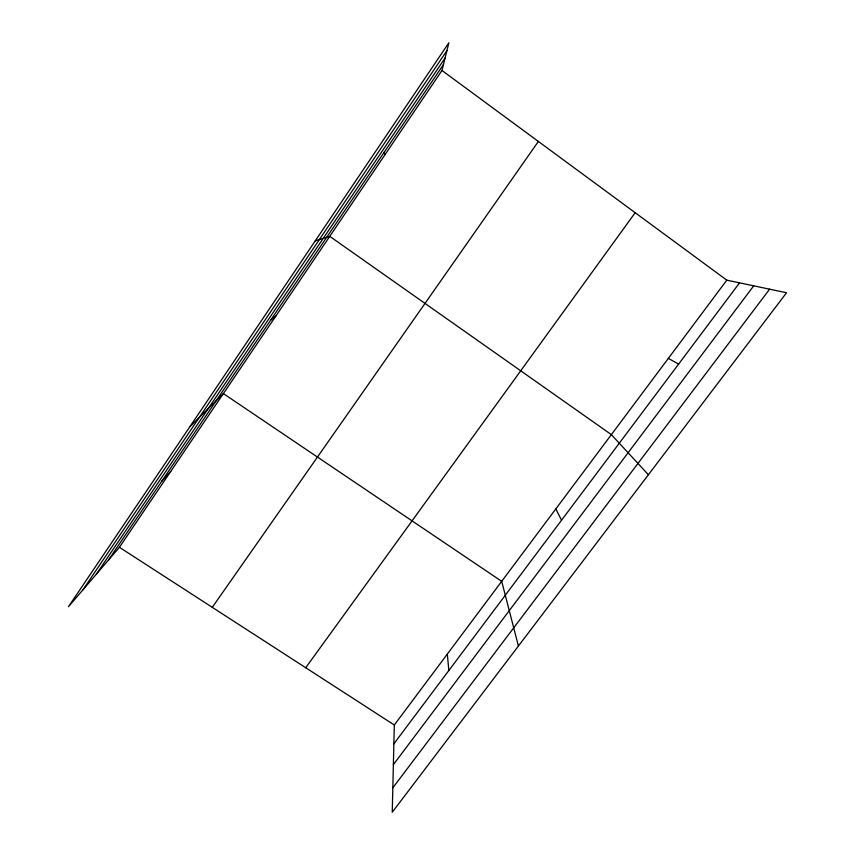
<?xml version="1.0" encoding="UTF-8"?>
<svg xmlns="http://www.w3.org/2000/svg" width="855" height="855" viewBox="0 0 855 855"><rect width="100%" height="100%" fill="white"/><g stroke="black" fill="none" stroke-linecap="round" stroke-linejoin="round"><path stroke-width="1.28" d="M726.803 280.162L394.315 725.008L392.253 812.25L786.525 292.752L726.803 280.162L441.971 70.473L448.896 42.75L68.475 606.687L119.411 547.296L441.971 70.473M82.817 589.971L446.919 50.637M96.369 574.175L445.07 58.033M108.478 560.057L443.435 64.595M212.275 607.328L538.372 141.449M305.716 667.734L635.18 212.713M393.866 743.829L739.554 282.845M393.375 764.616L753.715 285.837M392.83 787.808L769.618 289.182M161.606 481.461L170.711 471.458M189.874 426.72L223.39 393.599L501.703 581.336L518.408 646.017M270.693 320.112L275.876 316.008M315.281 240.821L329.763 236.343L611.357 434.618L648.4 474.739M668.332 358.395L678.614 364.112M119.411 547.296L394.315 725.008M555.836 508.907L561.543 520.225M384.237 152.158L385.103 154.531M447.325 654.086L448.843 670.523"/></g></svg>
